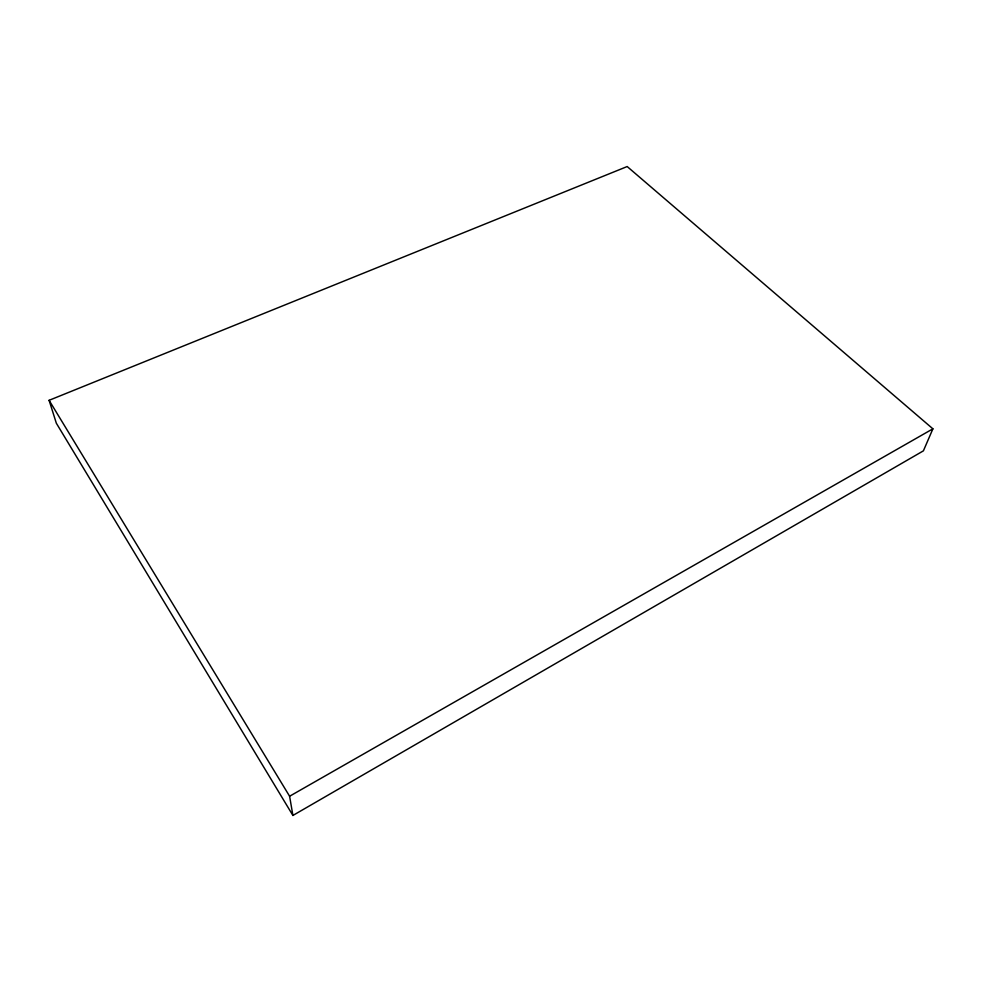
<?xml version="1.0" encoding="UTF-8"?>
<svg xmlns="http://www.w3.org/2000/svg" width="982" height="982" viewBox="0 0 982 982"><rect width="100%" height="100%" fill="white"/><g stroke="black" fill="none" stroke-linecap="round" stroke-linejoin="round"><path stroke-width="1.47" d="M932.9 428.827L923.399 450.848L292.906 815.453L56.33 423.193L49.1 400.312L627.179 166.547L932.9 428.827L289.604 796.242L292.906 815.453M49.1 400.312L289.604 796.242"/></g></svg>
